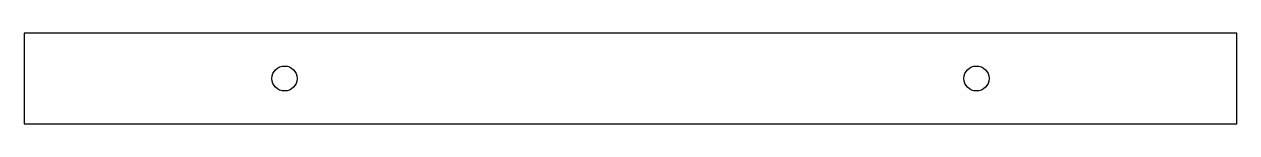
# Model space of a CAD drawing. Header units: millimetres. Extents: x 32 to 298, y 528 to 548.
import ezdxf

# ---------------------------------------------------------------- set-up
doc = ezdxf.new("R2010")
doc.units = ezdxf.units.MM
doc.layers.get('0').update_dxf_attribs({"linetype": 'CONTINUOUS'})

msp = doc.modelspace()

# ---------------------------------------------------------------- linework, layer by layer
msp.add_lwpolyline([(32, 548), (32, 528), (298, 528), (298, 548)], close=True)
for centre in [(89.1, 538), (240.9, 538)]:
    msp.add_circle(centre, 2.75)

doc.saveas('drawing.dxf')
